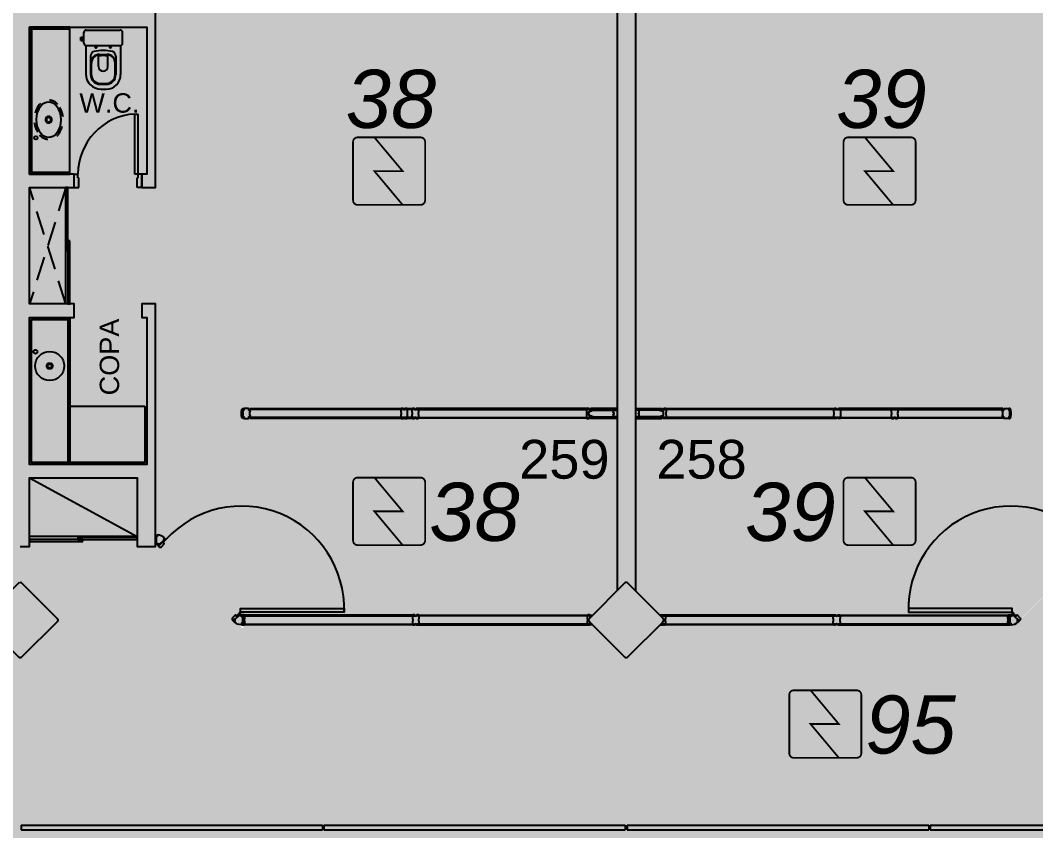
# Model space of a CAD drawing. Header units: metres. Extents: x -331 to 2982, y 362 to 2539.
# Drawn here: x 784.12 to 794.6, y 1924.64 to 1933 of the extents above; entities that cross this region are included whole.
import ezdxf

# ---------------------------------------------------------------- set-up
doc = ezdxf.new("R2010")
doc.units = ezdxf.units.M
for name, pattern in [('DASHED2', [0.375, 0.25, -0.125]), ('XR_BL2_3 PAV$0$CONTINUOUS', [0]), ('XR_BL2_3 PAV$0$HIDDEN', [0.375, 0.25, -0.125])]:
    doc.linetypes.add(name, pattern=pattern)
doc.layers.add('_corredores', color=251, linetype='Continuous', plot=False)
doc.layers.add('_salas', color=251, linetype='Continuous', plot=False)
for name, color, linetype in [('ALV', 251, 'Continuous'), ('CX', 251, 'Continuous'), ('DET. FUMAÇA', 1, 'Continuous'), ('Detector_antigo', 84, 'Continuous'), ('Div', 251, 'Continuous'), ('Est', 251, 'Continuous'), ('Mob', 251, 'Continuous'), ('Proj', 251, 'DASHED2'), ('Texto_Salas', 251, 'Continuous'), ('vid', 251, 'Continuous')]:
    doc.layers.add(name, color=color, linetype=linetype)
doc.styles.add('ARIAL', font='arial.ttf')
doc.styles.add('X3G_ENTITY_1416BAE9', font='arial.ttf', dxfattribs={"height": 0.6})
doc.styles.add('X3G_ENTITY_14227E81', font='arial.ttf', dxfattribs={"height": 0.4})
doc.styles.add('X3G_ENTITY_14227F06', font='arial.ttf', dxfattribs={"height": 0.4})

# ---------------------------------------------------------------- blocks, each defined once
blk = doc.blocks.new('Detector de fumaça')
at = {"layer": 'DET. FUMAÇA', "linetype": 'Continuous', "lineweight": 15, "const_width": 0.0187}
blk.add_lwpolyline([(774.599, 539.816), (775.249, 539.816, -0.414214), (775.296, 539.769), (775.296, 539.167, -0.414214), (775.249, 539.12), (774.599, 539.12, -0.414214), (774.553, 539.167), (774.553, 539.769, -0.414214)], format="xyb", close=True, dxfattribs=at)
blk.add_lwpolyline([(774.773, 539.816), (775.064, 539.468), (774.773, 539.468), (775.064, 539.12)], dxfattribs=at)

msp = doc.modelspace()

# ---------------------------------------------------------------- hatches: boundary and pattern name
at = {"layer": '_corredores', "transparency": 33554508}
h = msp.add_hatch(color=256, dxfattribs=at)
h.dxf.hatch_style = 1
h.paths.add_polyline_path([(851.609, 1924.544), (870.379, 1924.544), (870.379, 1926.38), (870.189, 1926.38), (870.189, 1926.577), (870.003, 1926.764), (866.304, 1926.765), (866.288, 1926.731), (866.184, 1926.814), (865.422, 1927.574), (863.994, 1927.574), (862.566, 1927.574), (861.756, 1926.765), (861.72, 1926.765), (861.716, 1926.764), (861.703, 1926.763), (861.685, 1926.763), (858.091, 1926.765), (857.744, 1926.418), (857.397, 1926.765), (853.804, 1926.765), (853.788, 1926.731), (853.684, 1926.814), (852.922, 1927.574), (851.494, 1927.574), (849.748, 1927.574), (849.748, 1926.814), (849.608, 1926.814), (849.608, 1929.894), (841.234, 1929.894), (841.234, 1928.054), (840.474, 1928.054), (840.474, 1927.096), (840.756, 1926.814), (840.374, 1926.432), (840.042, 1926.765), (836.434, 1926.765), (836.419, 1926.731), (836.314, 1926.814), (835.553, 1927.574), (834.124, 1927.574), (832.696, 1927.574), (831.886, 1926.765), (831.85, 1926.765), (831.847, 1926.764), (831.833, 1926.763), (831.815, 1926.763), (828.221, 1926.765), (827.874, 1926.418), (827.528, 1926.765), (823.934, 1926.765), (823.918, 1926.731), (823.814, 1926.814), (823.052, 1927.574), (821.624, 1927.574), (820.195, 1927.574), (819.385, 1926.765), (819.35, 1926.765), (819.346, 1926.764), (819.333, 1926.763), (819.315, 1926.763), (815.721, 1926.765), (815.374, 1926.418), (815.027, 1926.765), (811.434, 1926.765), (811.418, 1926.731), (811.314, 1926.814), (810.552, 1927.574), (809.124, 1927.574), (807.695, 1927.574), (806.886, 1926.765), (806.85, 1926.765), (806.846, 1926.764), (806.833, 1926.763), (806.815, 1926.763), (803.221, 1926.765), (802.874, 1926.418), (802.527, 1926.765), (798.934, 1926.765), (798.918, 1926.731), (798.814, 1926.814), (798.052, 1927.574), (796.624, 1927.574), (795.195, 1927.574), (794.386, 1926.765), (794.35, 1926.765), (794.346, 1926.764), (794.333, 1926.763), (794.315, 1926.763), (790.721, 1926.765), (790.374, 1926.418), (790.027, 1926.765), (786.434, 1926.765), (786.418, 1926.731), (786.314, 1926.814), (785.552, 1927.574), (784.124, 1927.574), (782.696, 1927.574), (781.886, 1926.765), (781.85, 1926.765), (781.846, 1926.764), (781.833, 1926.763), (781.815, 1926.763), (778.221, 1926.765), (777.874, 1926.418), (777.527, 1926.765), (773.934, 1926.765), (773.918, 1926.731), (773.814, 1926.814), (773.052, 1927.574), (771.624, 1927.574), (770.196, 1927.574), (769.386, 1926.765), (769.35, 1926.765), (769.347, 1926.764), (769.333, 1926.763), (769.315, 1926.763), (765.615, 1926.764), (765.429, 1926.577), (765.429, 1926.38), (765.239, 1926.38), (765.239, 1924.544), (770.084, 1924.544), (770.084, 1914.631), (770.394, 1914.631), (770.394, 1905.511), (765.009, 1905.511), (765.009, 1910.811), (763.809, 1910.811), (763.809, 1905.511), (755.909, 1905.511), (755.909, 1910.811), (754.809, 1910.811), (754.809, 1905.511), (746.059, 1905.511), (746.059, 1901.896), (748.429, 1901.896), (748.429, 1903.596), (748.029, 1903.596), (748.029, 1903.796), (754.454, 1903.796), (754.454, 1903.596), (754.129, 1903.596), (754.129, 1901.896), (754.454, 1901.896), (754.454, 1901.696), (754.454, 1901.171), (757.954, 1901.171), (757.954, 1903.571), (757.954, 1903.771), (768.009, 1903.771), (768.009, 1903.751), (768.814, 1903.751), (768.814, 1895.791), (767.984, 1895.791), (767.984, 1895.771), (762.344, 1895.771), (761.069, 1895.771), (761.069, 1893.046), (754.154, 1893.046), (752.479, 1893.046), (752.479, 1860.521), (752.479, 1859.096), (752.479, 1857.621), (754.079, 1857.621), (754.079, 1860.546), (753.904, 1860.546), (753.904, 1863.421), (754.169, 1863.421), (754.169, 1887.631), (760.804, 1887.631), (760.804, 1887.721), (768.909, 1887.721), (770.309, 1887.721), (771.909, 1887.721), (773.009, 1887.721), (775.859, 1887.721), (775.859, 1886.621), (777.159, 1886.621), (777.159, 1887.721), (788.759, 1887.721), (788.759, 1886.621), (790.059, 1886.621), (790.059, 1887.721), (802.309, 1887.721), (804.009, 1887.721), (844.959, 1887.721), (844.959, 1887.896), (845.259, 1887.896), (845.259, 1887.543), (845.259, 1863.221), (807.109, 1863.221), (807.109, 1860.671), (807.109, 1860.571), (806.556, 1860.571), (806.556, 1858.751), (806.556, 1855.871), (806.556, 1855.143), (807.956, 1855.143), (807.956, 1857.121), (809.134, 1857.121), (809.134, 1860.671), (845.259, 1860.671), (845.259, 1855.977), (846.384, 1855.977), (846.384, 1856.871), (846.034, 1856.871), (846.034, 1856.971), (846.434, 1856.971), (846.434, 1860.671), (849.184, 1860.671), (849.184, 1856.971), (849.584, 1856.971), (849.584, 1856.871), (849.234, 1856.871), (849.234, 1855.977), (850.459, 1855.977), (850.459, 1860.671), (859.459, 1860.671), (859.459, 1863.221), (849.559, 1863.221), (849.559, 1888.221), (849.659, 1888.221), (849.659, 1887.721), (854.289, 1887.721), (854.289, 1895.621), (859.259, 1895.621), (859.259, 1905.521), (857.359, 1905.521), (857.359, 1905.621), (858.034, 1905.621), (858.034, 1908.221), (853.709, 1908.221), (853.709, 1908.184), (853.609, 1908.184), (853.609, 1910.121), (850.859, 1910.121), (850.86, 1912.861), (849.659, 1912.861), (849.659, 1908.921), (852.409, 1908.921), (852.409, 1903.771), (852.409, 1895.701), (852.409, 1890.371), (849.559, 1890.371), (849.559, 1908.921), (849.559, 1912.961), (852.259, 1912.961), (852.259, 1914.631), (851.609, 1914.631)])
h.paths.add_polyline_path([(845.929, 1914.631), (846.006, 1914.631), (846.006, 1905.511), (844.999, 1905.511), (844.999, 1909.911), (845.009, 1910.811), (843.809, 1910.811), (843.809, 1905.511), (835.009, 1905.511), (835.009, 1910.811), (833.809, 1910.811), (833.809, 1905.511), (825.009, 1905.511), (825.009, 1910.811), (823.809, 1910.811), (823.809, 1905.511), (815.009, 1905.511), (815.009, 1910.811), (813.809, 1910.811), (813.809, 1905.511), (805.009, 1905.511), (805.009, 1910.811), (803.809, 1910.811), (803.809, 1905.511), (795.009, 1905.511), (795.009, 1910.811), (793.809, 1910.811), (793.809, 1905.511), (785.009, 1905.511), (785.009, 1910.811), (783.809, 1910.811), (783.809, 1905.511), (775.009, 1905.511), (775.009, 1910.811), (773.979, 1910.811), (773.979, 1905.511), (773.194, 1905.511), (773.194, 1914.631), (773.124, 1914.631), (773.124, 1920.111), (775.144, 1920.111), (775.144, 1921.611), (775.124, 1921.611), (775.124, 1922.031), (773.624, 1922.031), (773.624, 1921.611), (773.164, 1921.611), (773.164, 1924.544), (845.929, 1924.543), (845.929, 1921.611), (845.469, 1921.611), (845.469, 1922.031), (843.969, 1922.031), (843.969, 1921.611), (843.949, 1920.111), (845.929, 1920.111)], flags=16)
h.paths.add_polyline_path([(851.494, 1926.432), (851.112, 1926.814), (851.494, 1927.196), (851.876, 1926.814)], flags=16)
h.paths.add_polyline_path([(845.244, 1926.432), (844.862, 1926.814), (845.244, 1927.196), (845.626, 1926.814)], flags=16)
h.paths.add_polyline_path([(845.119, 1903.801), (845.119, 1895.821), (845.259, 1895.821), (845.259, 1890.321), (839.659, 1890.321), (775.859, 1890.321), (772.984, 1890.321), (772.984, 1895.791), (771.754, 1895.791), (771.754, 1903.746), (773.099, 1903.746), (773.099, 1903.801)], flags=16)
h.paths.add_polyline_path([(834.506, 1926.814), (834.124, 1926.432), (833.742, 1926.814), (834.124, 1927.196)], flags=16)
h.paths.add_polyline_path([(863.612, 1926.814), (863.994, 1927.196), (864.376, 1926.814), (863.994, 1926.432)], flags=16)
h.paths.add_polyline_path([(845.259, 1895.821), (845.259, 1890.321), (839.659, 1890.321), (775.859, 1890.321), (772.984, 1890.321), (772.984, 1895.821), (775.859, 1895.821), (839.659, 1895.821)], flags=0)
h.paths.add_polyline_path([(822.006, 1926.814), (821.624, 1926.432), (821.242, 1926.814), (821.624, 1927.196)], flags=16)
h.paths.add_polyline_path([(809.506, 1926.814), (809.124, 1926.432), (808.742, 1926.814), (809.124, 1927.196)], flags=16)
h.paths.add_polyline_path([(797.006, 1926.814), (796.624, 1926.432), (796.242, 1926.814), (796.624, 1927.196)], flags=16)
h.paths.add_polyline_path([(784.506, 1926.814), (784.124, 1926.432), (783.742, 1926.814), (784.124, 1927.196)], flags=16)
h.paths.add_polyline_path([(772.006, 1926.814), (771.624, 1926.432), (771.242, 1926.814), (771.624, 1927.196)], flags=16)
edge = h.paths.add_edge_path(flags=16)
edge.add_line((767.555, 1893.924), (767.408, 1893.821))
edge.add_line((767.408, 1893.821), (767.203, 1894.065))
edge.add_line((767.203, 1894.065), (766.309, 1893.171))
edge.add_arc((765.909, 1892.771), 0.565, -45, 45, ccw=False)
edge.add_line((766.309, 1892.372), (767.203, 1891.477))
edge.add_line((767.203, 1891.477), (767.408, 1891.721))
edge.add_line((767.408, 1891.721), (767.555, 1891.618))
edge.add_arc((765.909, 1892.771), 2.01, 35, 325, ccw=False)
at = {"layer": '_salas', "transparency": 33554559}
h = msp.add_hatch(color=256, dxfattribs=at)
h.dxf.hatch_style = 1
h.paths.add_polyline_path([(870.379, 1937.729), (851.629, 1937.729), (851.629, 1939.284), (851.299, 1939.284), (851.299, 1937.729), (840.564, 1937.729), (840.564, 1939.284), (840.234, 1939.284), (840.234, 1937.729), (765.239, 1937.729), (765.239, 1926.38), (765.429, 1926.38), (765.429, 1926.577), (765.615, 1926.764), (769.35, 1926.765), (769.383, 1926.773), (769.434, 1926.814), (770.192, 1927.57), (770.205, 1927.583), (770.229, 1927.574), (771.624, 1927.574), (773.019, 1927.574), (773.043, 1927.583), (773.056, 1927.57), (773.814, 1926.814), (773.866, 1926.773), (773.898, 1926.765), (777.527, 1926.765), (777.867, 1926.425), (777.874, 1926.432), (778.221, 1926.765), (781.85, 1926.765), (781.882, 1926.773), (781.934, 1926.814), (782.692, 1927.57), (782.705, 1927.583), (782.729, 1927.574), (784.124, 1927.574), (785.519, 1927.574), (785.543, 1927.583), (785.556, 1927.57), (786.314, 1926.814), (786.365, 1926.773), (786.398, 1926.765), (790.027, 1926.765), (790.367, 1926.425), (790.374, 1926.432), (790.721, 1926.765), (794.35, 1926.765), (794.382, 1926.773), (794.434, 1926.814), (795.191, 1927.57), (795.205, 1927.583), (795.229, 1927.574), (796.624, 1927.574), (798.019, 1927.574), (798.043, 1927.583), (798.056, 1927.57), (798.814, 1926.814), (798.865, 1926.773), (798.898, 1926.765), (802.527, 1926.765), (802.867, 1926.425), (802.874, 1926.432), (803.221, 1926.765), (806.85, 1926.765), (806.882, 1926.773), (806.934, 1926.814), (807.691, 1927.57), (807.705, 1927.583), (807.729, 1927.574), (809.124, 1927.574), (810.519, 1927.574), (810.543, 1927.583), (810.556, 1927.57), (811.314, 1926.814), (811.365, 1926.773), (811.398, 1926.765), (815.027, 1926.765), (815.367, 1926.425), (815.374, 1926.432), (815.721, 1926.765), (819.35, 1926.765), (819.382, 1926.773), (819.434, 1926.814), (820.191, 1927.57), (820.204, 1927.583), (820.229, 1927.574), (821.624, 1927.574), (823.019, 1927.574), (823.043, 1927.583), (823.056, 1927.57), (823.814, 1926.814), (823.865, 1926.773), (823.898, 1926.765), (827.528, 1926.765), (827.867, 1926.425), (827.874, 1926.432), (828.221, 1926.765), (831.85, 1926.765), (831.883, 1926.773), (831.935, 1926.814), (832.692, 1927.57), (832.705, 1927.583), (832.729, 1927.574), (834.124, 1927.574), (835.519, 1927.574), (835.544, 1927.583), (835.557, 1927.57), (836.314, 1926.814), (836.366, 1926.773), (836.398, 1926.765), (840.042, 1926.765), (840.374, 1926.432), (840.756, 1926.814), (840.474, 1927.096), (840.474, 1928.054), (841.234, 1928.054), (841.234, 1929.894), (849.608, 1929.894), (849.608, 1926.814), (849.748, 1926.814), (849.748, 1927.574), (851.494, 1927.574), (852.889, 1927.574), (852.913, 1927.583), (852.926, 1927.57), (853.684, 1926.814), (853.736, 1926.773), (853.768, 1926.765), (857.397, 1926.765), (857.737, 1926.425), (857.744, 1926.432), (858.091, 1926.765), (861.72, 1926.765), (861.752, 1926.773), (861.804, 1926.814), (862.562, 1927.57), (862.575, 1927.583), (862.599, 1927.574), (863.994, 1927.574), (865.389, 1927.574), (865.413, 1927.583), (865.426, 1927.57), (866.184, 1926.814), (866.235, 1926.773), (866.268, 1926.765), (870.003, 1926.764), (870.189, 1926.577), (870.189, 1926.38), (870.379, 1926.38), (870.379, 1926.38)])
h = msp.add_hatch(color=256, dxfattribs=at)
h.dxf.hatch_style = 1
h.paths.add_polyline_path([(771.624, 1926.432), (772.006, 1926.814), (771.624, 1927.196), (771.242, 1926.814)])
h.paths.add_polyline_path([(784.506, 1926.814), (784.124, 1927.196), (783.742, 1926.814), (784.124, 1926.432)])

# ---------------------------------------------------------------- linework, layer by layer
at = {"layer": 'ALV'}
for p, q in [((790.279, 1935.113), (790.279, 1927.115)), ((790.469, 1935.113), (790.469, 1927.115))]:
    msp.add_line(p, q, dxfattribs=at)
msp.add_lwpolyline([(784.124, 1927.574), (784.219, 1927.574), (784.219, 1928.279), (785.329, 1928.279), (785.329, 1927.574), (785.519, 1927.574), (785.519, 1930.074), (785.379, 1930.074), (785.379, 1929.934), (785.429, 1929.934), (785.429, 1928.419), (784.219, 1928.419), (784.219, 1929.934), (784.679, 1929.934), (784.679, 1930.074), (784.219, 1930.074), (784.219, 1931.274), (784.679, 1931.274), (784.679, 1931.414), (784.219, 1931.414), (784.219, 1932.929), (785.429, 1932.929), (785.429, 1931.414), (785.379, 1931.414), (785.379, 1931.274), (785.519, 1931.274), (785.519, 1934.724)], dxfattribs=at)
at = {"layer": 'CX'}
for p, q in [((785.304, 1931.414), (785.304, 1932.033)), ((785.304, 1932.033), (785.339, 1932.033)), ((785.339, 1931.414), (785.339, 1932.033)), ((784.679, 1931.274), (784.679, 1931.414)), ((784.679, 1931.414), (784.719, 1931.414)), ((784.719, 1931.374), (784.719, 1931.414)), ((784.719, 1931.374), (784.729, 1931.374)), ((784.729, 1931.274), (784.729, 1931.374)), ((785.339, 1931.414), (785.304, 1931.414)), ((785.329, 1931.274), (785.329, 1931.374)), ((785.339, 1931.374), (785.329, 1931.374)), ((785.339, 1931.374), (785.339, 1931.414)), ((785.379, 1931.414), (785.339, 1931.414)), ((785.379, 1931.274), (785.379, 1931.414)), ((784.679, 1931.274), (784.729, 1931.274)), ((785.379, 1931.274), (785.329, 1931.274))]:
    msp.add_line(p, q, dxfattribs=at)
for points in [[(786.42, 1928.893, -0.32019), (786.411, 1928.9, 0.002744), (786.408, 1928.911, -0.332744), (786.408, 1928.912, 0.702025), (786.407, 1928.916, -0.317833), (786.406, 1928.917, -0.05088), (786.404, 1928.944, -0.05088), (786.406, 1928.972, -0.317833), (786.407, 1928.973, 0.702025), (786.408, 1928.977, -0.332744), (786.408, 1928.978, 0.002744), (786.411, 1928.989, -0.32019), (786.42, 1928.995), (786.423, 1928.995, -0.414214), (786.428, 1928.99), (786.428, 1928.979), (786.415, 1928.979), (786.415, 1928.962, 0.414214), (786.415, 1928.962), (786.416, 1928.962), (786.416, 1928.963, -0.414214), (786.418, 1928.965), (786.42, 1928.965), (786.42, 1928.924), (786.418, 1928.924, -0.414214), (786.416, 1928.926), (786.416, 1928.927), (786.415, 1928.927, 0.414214), (786.415, 1928.926), (786.415, 1928.909), (786.428, 1928.909), (786.428, 1928.898, -0.414214), (786.423, 1928.893)], [(786.493, 1928.965), (786.493, 1928.962), (786.494, 1928.962, 0.414214), (786.495, 1928.962), (786.495, 1928.979), (786.48, 1928.979), (786.48, 1928.99, 0.414214), (786.475, 1928.995), (786.435, 1928.995, 0.414214), (786.43, 1928.99), (786.43, 1928.979), (786.415, 1928.979), (786.415, 1928.962, 0.414214), (786.415, 1928.962), (786.416, 1928.962), (786.416, 1928.963, -0.414214), (786.418, 1928.965), (786.42, 1928.965), (786.42, 1928.924), (786.418, 1928.924, -0.414214), (786.416, 1928.926), (786.416, 1928.927), (786.415, 1928.927, 0.414214), (786.415, 1928.926), (786.415, 1928.909), (786.43, 1928.909), (786.43, 1928.898, 0.414214), (786.435, 1928.893), (786.455, 1928.893), (786.475, 1928.893, 0.414214), (786.48, 1928.898), (786.48, 1928.909), (786.495, 1928.909), (786.495, 1928.926, 0.414214), (786.494, 1928.927), (786.493, 1928.927), (786.493, 1928.924), (786.49, 1928.924), (786.49, 1928.965)], [(788.2, 1928.986), (788.196, 1928.986, 0.414214), (788.193, 1928.983), (788.193, 1928.989, 0.439162), (788.187, 1928.995), (788.169, 1928.995, 0.414214), (788.168, 1928.994), (788.168, 1928.994), (788.183, 1928.994), (788.183, 1928.987), (788.168, 1928.987, 0.322891), (788.163, 1928.981), (788.163, 1928.961, 0.13729), (788.163, 1928.958), (788.165, 1928.956, -0.13729), (788.166, 1928.953), (788.166, 1928.944), (788.166, 1928.935, -0.13729), (788.165, 1928.933), (788.163, 1928.93, 0.13729), (788.163, 1928.928), (788.163, 1928.907, 0.322891), (788.168, 1928.902), (788.183, 1928.902), (788.183, 1928.895), (788.168, 1928.895), (788.168, 1928.894, 0.414214), (788.169, 1928.893), (788.187, 1928.893, 0.439162), (788.193, 1928.9), (788.193, 1928.905, 0.414214), (788.196, 1928.902), (788.2, 1928.902, 0.414214), (788.203, 1928.905), (788.203, 1928.9, 0.439162), (788.209, 1928.893), (788.227, 1928.893, 0.414214), (788.228, 1928.894), (788.228, 1928.895), (788.213, 1928.895), (788.213, 1928.902), (788.228, 1928.902, 0.322891), (788.234, 1928.907), (788.234, 1928.928, 0.13729), (788.233, 1928.93), (788.231, 1928.933, -0.13729), (788.231, 1928.935), (788.231, 1928.944), (788.231, 1928.953, -0.13729), (788.231, 1928.956), (788.233, 1928.958, 0.13729), (788.234, 1928.961), (788.234, 1928.981, 0.322891), (788.228, 1928.987), (788.213, 1928.987), (788.213, 1928.994), (788.228, 1928.994), (788.228, 1928.994, 0.414214), (788.227, 1928.995), (788.209, 1928.995, 0.439162), (788.203, 1928.989), (788.203, 1928.983, 0.414214)], [(790.24, 1928.956), (790.242, 1928.967, -0.194954), (790.243, 1928.968), (790.244, 1928.969, 0.387702), (790.245, 1928.972), (790.244, 1928.975), (790.244, 1928.975), (790.246, 1928.971), (790.247, 1928.971), (790.247, 1928.978), (790.235, 1928.978), (790.235, 1928.979), (790.279, 1928.979), (790.279, 1928.909), (790.235, 1928.909), (790.235, 1928.911), (790.247, 1928.911), (790.247, 1928.917), (790.246, 1928.918), (790.244, 1928.914), (790.244, 1928.914), (790.245, 1928.917, 0.387702), (790.244, 1928.92), (790.243, 1928.921, -0.194954), (790.242, 1928.922), (790.24, 1928.932, -0.268551), (790.241, 1928.937), (790.249, 1928.942), (790.249, 1928.946), (790.241, 1928.952, -0.268551)], [(790.508, 1928.956), (790.506, 1928.967, 0.194954), (790.505, 1928.968), (790.503, 1928.969, -0.387702), (790.503, 1928.972), (790.504, 1928.975), (790.504, 1928.975), (790.502, 1928.971), (790.501, 1928.971), (790.501, 1928.978), (790.513, 1928.978), (790.513, 1928.979), (790.469, 1928.979), (790.469, 1928.909), (790.513, 1928.909), (790.513, 1928.911), (790.501, 1928.911), (790.501, 1928.917), (790.502, 1928.918), (790.504, 1928.914), (790.504, 1928.914), (790.503, 1928.917, -0.387702), (790.503, 1928.92), (790.505, 1928.921, 0.194954), (790.506, 1928.922), (790.508, 1928.932, 0.268551), (790.507, 1928.937), (790.499, 1928.942), (790.499, 1928.946), (790.507, 1928.952, 0.268551)], [(792.548, 1928.986), (792.552, 1928.986, -0.414214), (792.555, 1928.983), (792.555, 1928.989, -0.439162), (792.561, 1928.995), (792.579, 1928.995, -0.414214), (792.58, 1928.994), (792.58, 1928.994), (792.565, 1928.994), (792.565, 1928.987), (792.58, 1928.987, -0.322891), (792.585, 1928.981), (792.585, 1928.961, -0.13729), (792.585, 1928.958), (792.583, 1928.956, 0.13729), (792.582, 1928.953), (792.582, 1928.944), (792.582, 1928.935, 0.13729), (792.583, 1928.933), (792.585, 1928.93, -0.13729), (792.585, 1928.928), (792.585, 1928.907, -0.322891), (792.58, 1928.902), (792.565, 1928.902), (792.565, 1928.895), (792.58, 1928.895), (792.58, 1928.894, -0.414214), (792.579, 1928.893), (792.561, 1928.893, -0.439162), (792.555, 1928.9), (792.555, 1928.905, -0.414214), (792.552, 1928.902), (792.548, 1928.902, -0.414214), (792.545, 1928.905), (792.545, 1928.9, -0.439162), (792.539, 1928.893), (792.521, 1928.893, -0.414214), (792.52, 1928.894), (792.52, 1928.895), (792.535, 1928.895), (792.535, 1928.902), (792.52, 1928.902, -0.322891), (792.514, 1928.907), (792.514, 1928.928, -0.13729), (792.515, 1928.93), (792.517, 1928.933, 0.13729), (792.517, 1928.935), (792.517, 1928.944), (792.517, 1928.953, 0.13729), (792.517, 1928.956), (792.515, 1928.958, -0.13729), (792.514, 1928.961), (792.514, 1928.981, -0.322891), (792.52, 1928.987), (792.535, 1928.987), (792.535, 1928.994), (792.52, 1928.994), (792.52, 1928.994, -0.414214), (792.521, 1928.995), (792.539, 1928.995, -0.439162), (792.545, 1928.989), (792.545, 1928.983, -0.414214)], [(794.255, 1928.965), (794.255, 1928.962), (794.254, 1928.962, -0.414214), (794.253, 1928.962), (794.253, 1928.979), (794.268, 1928.979), (794.268, 1928.99, -0.414214), (794.273, 1928.995), (794.313, 1928.995, -0.414214), (794.318, 1928.99), (794.318, 1928.979), (794.333, 1928.979), (794.333, 1928.962, -0.414214), (794.333, 1928.962), (794.332, 1928.962), (794.332, 1928.963, 0.414214), (794.33, 1928.965), (794.328, 1928.965), (794.328, 1928.924), (794.33, 1928.924, 0.414214), (794.332, 1928.926), (794.332, 1928.927), (794.333, 1928.927, -0.414214), (794.333, 1928.926), (794.333, 1928.909), (794.318, 1928.909), (794.318, 1928.898, -0.414214), (794.313, 1928.893), (794.293, 1928.893), (794.273, 1928.893, -0.414214), (794.268, 1928.898), (794.268, 1928.909), (794.253, 1928.909), (794.253, 1928.926, -0.414214), (794.254, 1928.927), (794.255, 1928.927), (794.255, 1928.924), (794.258, 1928.924), (794.258, 1928.965)], [(794.328, 1928.893, 0.32019), (794.337, 1928.9, -0.002744), (794.34, 1928.911, 0.332744), (794.34, 1928.912, -0.702025), (794.341, 1928.916, 0.317833), (794.341, 1928.917, 0.05088), (794.344, 1928.944, 0.05088), (794.341, 1928.972, 0.317833), (794.341, 1928.973, -0.702025), (794.34, 1928.977, 0.332744), (794.34, 1928.978, -0.002744), (794.337, 1928.989, 0.32019), (794.328, 1928.995), (794.325, 1928.995, 0.414214), (794.32, 1928.99), (794.32, 1928.979), (794.333, 1928.979), (794.333, 1928.962, -0.414214), (794.333, 1928.962), (794.332, 1928.962), (794.332, 1928.963, 0.414214), (794.33, 1928.965), (794.328, 1928.965), (794.328, 1928.924), (794.33, 1928.924, 0.414214), (794.332, 1928.926), (794.332, 1928.927), (794.333, 1928.927, -0.414214), (794.333, 1928.926), (794.333, 1928.909), (794.32, 1928.909), (794.32, 1928.898, 0.414214), (794.325, 1928.893)], [(785.519, 1927.659, 0.414214), (785.52, 1927.658), (785.521, 1927.658), (785.521, 1927.659, -0.414214), (785.523, 1927.661), (785.524, 1927.661), (785.524, 1927.641), (785.524, 1927.621), (785.523, 1927.621, -0.414214), (785.521, 1927.622), (785.521, 1927.623), (785.52, 1927.623, 0.414214), (785.519, 1927.623), (785.519, 1927.606), (785.534, 1927.606), (785.534, 1927.595, 0.668179), (785.543, 1927.591), (785.551, 1927.599), (785.561, 1927.589), (785.573, 1927.601, 0.414214), (785.573, 1927.601), (785.573, 1927.602), (785.572, 1927.601, -0.414214), (785.569, 1927.601), (785.568, 1927.603), (785.597, 1927.631), (785.598, 1927.63, -0.414214), (785.598, 1927.627), (785.597, 1927.627), (785.598, 1927.626, 0.414214), (785.599, 1927.626), (785.611, 1927.638), (785.6, 1927.649), (785.608, 1927.657, 0.441105), (785.608, 1927.664, 0.152372), (785.54, 1927.692, 0.441105), (785.534, 1927.687), (785.534, 1927.676), (785.519, 1927.676)], [(786.39, 1926.857), (786.397, 1926.864, 0.414214), (786.397, 1926.871), (786.388, 1926.88, 0.414214), (786.386, 1926.88), (786.378, 1926.872), (786.379, 1926.871), (786.378, 1926.871), (786.377, 1926.872), (786.377, 1926.872), (786.386, 1926.881, -0.294496), (786.388, 1926.882, 3.099483), (786.384, 1926.888), (786.382, 1926.886), (786.383, 1926.885), (786.362, 1926.864), (786.364, 1926.862), (786.374, 1926.872), (786.374, 1926.871), (786.365, 1926.863), (786.367, 1926.86), (786.367, 1926.86), (786.366, 1926.861), (786.358, 1926.853), (786.353, 1926.858), (786.352, 1926.855), (786.348, 1926.86), (786.351, 1926.86), (786.345, 1926.866, 0.414214), (786.342, 1926.866), (786.314, 1926.837, 0.414214), (786.314, 1926.814), (786.327, 1926.8, 0.422579), (786.334, 1926.801), (786.341, 1926.808), (786.331, 1926.818), (786.343, 1926.83, -0.414214), (786.343, 1926.83), (786.344, 1926.829), (786.343, 1926.829, 0.414214), (786.343, 1926.826), (786.344, 1926.825), (786.373, 1926.854), (786.372, 1926.855, 0.414214), (786.369, 1926.855), (786.369, 1926.854), (786.368, 1926.855, -0.414214), (786.368, 1926.855), (786.38, 1926.868)], [(786.422, 1926.78), (786.407, 1926.78), (786.407, 1926.769, -0.440902), (786.401, 1926.764, -0.152386), (786.334, 1926.792, -0.440902), (786.333, 1926.8), (786.341, 1926.807), (786.331, 1926.818), (786.343, 1926.83, -0.414214), (786.343, 1926.83), (786.344, 1926.829), (786.343, 1926.829, 0.414214), (786.343, 1926.826), (786.344, 1926.825), (786.373, 1926.854), (786.372, 1926.855, 0.414214), (786.369, 1926.855), (786.369, 1926.854), (786.368, 1926.855, -0.414214), (786.368, 1926.855), (786.38, 1926.868), (786.391, 1926.857), (786.398, 1926.865, -0.668179), (786.407, 1926.861), (786.407, 1926.85), (786.422, 1926.85), (786.422, 1926.833, -0.414214), (786.421, 1926.833), (786.42, 1926.833), (786.42, 1926.834, 0.414214), (786.419, 1926.835), (786.417, 1926.835), (786.417, 1926.815), (786.417, 1926.795), (786.419, 1926.795, 0.414214), (786.42, 1926.797), (786.42, 1926.798), (786.421, 1926.798, -0.414214), (786.422, 1926.797)], [(786.44, 1926.798, 0.13729), (786.439, 1926.801), (786.437, 1926.804, -0.13729), (786.436, 1926.806), (786.436, 1926.815), (786.436, 1926.824, -0.13729), (786.437, 1926.827), (786.439, 1926.829, 0.13729), (786.44, 1926.832), (786.44, 1926.852, 0.322891), (786.434, 1926.857), (786.419, 1926.857), (786.419, 1926.865), (786.434, 1926.865), (786.434, 1926.865, 0.414214), (786.433, 1926.866), (786.415, 1926.866, 0.439162), (786.409, 1926.86), (786.409, 1926.85), (786.422, 1926.85), (786.422, 1926.833, -0.414214), (786.421, 1926.833), (786.42, 1926.833), (786.42, 1926.834, 0.414214), (786.419, 1926.835), (786.417, 1926.835), (786.417, 1926.815), (786.417, 1926.795), (786.419, 1926.795, 0.414214), (786.42, 1926.797), (786.42, 1926.798), (786.421, 1926.798, -0.414214), (786.422, 1926.797), (786.422, 1926.78), (786.409, 1926.78), (786.409, 1926.77, 0.439162), (786.415, 1926.763), (786.433, 1926.763, 0.414214), (786.434, 1926.764), (786.434, 1926.764), (786.419, 1926.764), (786.419, 1926.772), (786.434, 1926.772, 0.322891), (786.44, 1926.777)], [(788.205, 1926.857), (788.201, 1926.857, 0.414214), (788.198, 1926.854), (788.198, 1926.859, 0.439162), (788.192, 1926.866), (788.174, 1926.866, 0.414214), (788.173, 1926.865), (788.173, 1926.864), (788.188, 1926.864), (788.188, 1926.857), (788.173, 1926.857, 0.322891), (788.168, 1926.852), (788.168, 1926.831, 0.13729), (788.168, 1926.829), (788.17, 1926.826, -0.13729), (788.171, 1926.823), (788.171, 1926.815), (788.171, 1926.806, -0.13729), (788.17, 1926.803), (788.168, 1926.8, 0.13729), (788.168, 1926.798), (788.168, 1926.778, 0.322891), (788.173, 1926.772), (788.188, 1926.772), (788.188, 1926.765), (788.173, 1926.765), (788.173, 1926.765, 0.414214), (788.174, 1926.764), (788.192, 1926.764, 0.439162), (788.198, 1926.77), (788.198, 1926.776, 0.414214), (788.201, 1926.773), (788.205, 1926.773, 0.414214), (788.208, 1926.776), (788.208, 1926.77, 0.439162), (788.214, 1926.764), (788.232, 1926.764, 0.414214), (788.233, 1926.765), (788.233, 1926.765), (788.218, 1926.765), (788.218, 1926.772), (788.233, 1926.772, 0.322891), (788.239, 1926.778), (788.239, 1926.798, 0.13729), (788.238, 1926.8), (788.236, 1926.803, -0.13729), (788.236, 1926.806), (788.236, 1926.815), (788.236, 1926.823, -0.13729), (788.236, 1926.826), (788.238, 1926.829, 0.13729), (788.239, 1926.831), (788.239, 1926.852, 0.322891), (788.233, 1926.857), (788.218, 1926.857), (788.218, 1926.864), (788.233, 1926.864), (788.233, 1926.865, 0.414214), (788.232, 1926.866), (788.214, 1926.866, 0.439162), (788.208, 1926.859), (788.208, 1926.854, 0.414214)], [(790.001, 1926.792), (789.985, 1926.807), (789.992, 1926.814), (789.985, 1926.821), (790.001, 1926.837), (790.001, 1926.859, 0.439162), (789.995, 1926.866), (789.977, 1926.866, 0.414214), (789.976, 1926.865), (789.976, 1926.864), (789.991, 1926.864), (789.991, 1926.857), (789.976, 1926.857, 0.322891), (789.97, 1926.852), (789.97, 1926.831, 0.13729), (789.971, 1926.829), (789.972, 1926.826, -0.13729), (789.973, 1926.823), (789.973, 1926.815), (789.973, 1926.806, -0.13729), (789.972, 1926.803), (789.971, 1926.8, 0.13729), (789.97, 1926.798), (789.97, 1926.778, 0.322891), (789.976, 1926.772), (789.991, 1926.772), (789.991, 1926.765), (789.976, 1926.765), (789.976, 1926.765, 0.414214), (789.977, 1926.764), (789.995, 1926.764, 0.439162), (790.001, 1926.77)], [(790.747, 1926.792), (790.763, 1926.807), (790.756, 1926.814), (790.763, 1926.821), (790.747, 1926.837), (790.747, 1926.859, -0.439162), (790.753, 1926.866), (790.771, 1926.866, -0.414214), (790.772, 1926.865), (790.772, 1926.864), (790.757, 1926.864), (790.757, 1926.857), (790.772, 1926.857, -0.322891), (790.778, 1926.852), (790.778, 1926.831, -0.13729), (790.777, 1926.829), (790.776, 1926.826, 0.13729), (790.775, 1926.823), (790.775, 1926.815), (790.775, 1926.806, 0.13729), (790.776, 1926.803), (790.777, 1926.8, -0.13729), (790.778, 1926.798), (790.778, 1926.778, -0.322891), (790.772, 1926.772), (790.757, 1926.772), (790.757, 1926.765), (790.772, 1926.765), (790.772, 1926.765, -0.414214), (790.771, 1926.764), (790.753, 1926.764, -0.439162), (790.747, 1926.77)], [(792.543, 1926.857), (792.547, 1926.857, -0.414214), (792.55, 1926.854), (792.55, 1926.859, -0.439162), (792.556, 1926.866), (792.574, 1926.866, -0.414214), (792.575, 1926.865), (792.575, 1926.864), (792.56, 1926.864), (792.56, 1926.857), (792.575, 1926.857, -0.322891), (792.58, 1926.852), (792.58, 1926.831, -0.13729), (792.58, 1926.829), (792.578, 1926.826, 0.13729), (792.577, 1926.823), (792.577, 1926.815), (792.577, 1926.806, 0.13729), (792.578, 1926.803), (792.58, 1926.8, -0.13729), (792.58, 1926.798), (792.58, 1926.778, -0.322891), (792.575, 1926.772), (792.56, 1926.772), (792.56, 1926.765), (792.575, 1926.765), (792.575, 1926.765, -0.414214), (792.574, 1926.764), (792.556, 1926.764, -0.439162), (792.55, 1926.77), (792.55, 1926.776, -0.414214), (792.547, 1926.773), (792.543, 1926.773, -0.414214), (792.54, 1926.776), (792.54, 1926.77, -0.439162), (792.534, 1926.764), (792.516, 1926.764, -0.414214), (792.515, 1926.765), (792.515, 1926.765), (792.53, 1926.765), (792.53, 1926.772), (792.515, 1926.772, -0.322891), (792.509, 1926.778), (792.509, 1926.798, -0.13729), (792.51, 1926.8), (792.512, 1926.803, 0.13729), (792.512, 1926.806), (792.512, 1926.815), (792.512, 1926.823, 0.13729), (792.512, 1926.826), (792.51, 1926.829, -0.13729), (792.509, 1926.831), (792.509, 1926.852, -0.322891), (792.515, 1926.857), (792.53, 1926.857), (792.53, 1926.864), (792.515, 1926.864), (792.515, 1926.865, -0.414214), (792.516, 1926.866), (792.534, 1926.866, -0.439162), (792.54, 1926.859), (792.54, 1926.854, -0.414214)], [(794.308, 1926.798, -0.13729), (794.309, 1926.801), (794.311, 1926.804, 0.13729), (794.311, 1926.806), (794.311, 1926.815), (794.311, 1926.824, 0.13729), (794.311, 1926.827), (794.309, 1926.829, -0.13729), (794.308, 1926.832), (794.308, 1926.852, -0.322891), (794.314, 1926.857), (794.329, 1926.857), (794.329, 1926.865), (794.314, 1926.865), (794.314, 1926.865, -0.414214), (794.315, 1926.866), (794.333, 1926.866, -0.439162), (794.339, 1926.86), (794.339, 1926.85), (794.326, 1926.85), (794.326, 1926.833, 0.414214), (794.326, 1926.833), (794.327, 1926.833), (794.327, 1926.834, -0.414214), (794.329, 1926.835), (794.331, 1926.835), (794.331, 1926.815), (794.331, 1926.795), (794.329, 1926.795, -0.414214), (794.327, 1926.797), (794.327, 1926.798), (794.326, 1926.798, 0.414214), (794.326, 1926.797), (794.326, 1926.78), (794.339, 1926.78), (794.339, 1926.77, -0.439162), (794.333, 1926.763), (794.315, 1926.763, -0.414214), (794.314, 1926.764), (794.314, 1926.764), (794.329, 1926.764), (794.329, 1926.772), (794.314, 1926.772, -0.322891), (794.308, 1926.777)], [(794.326, 1926.78), (794.341, 1926.78), (794.341, 1926.769, 0.440902), (794.346, 1926.764, 0.152386), (794.414, 1926.792, 0.440902), (794.415, 1926.8), (794.407, 1926.807), (794.417, 1926.818), (794.405, 1926.83, 0.414214), (794.405, 1926.83), (794.404, 1926.829), (794.405, 1926.829, -0.414214), (794.405, 1926.826), (794.403, 1926.825), (794.375, 1926.854), (794.376, 1926.855, -0.414214), (794.379, 1926.855), (794.379, 1926.854), (794.38, 1926.855, 0.414214), (794.38, 1926.855), (794.368, 1926.868), (794.357, 1926.857), (794.35, 1926.865, 0.668179), (794.341, 1926.861), (794.341, 1926.85), (794.326, 1926.85), (794.326, 1926.833, 0.414214), (794.326, 1926.833), (794.327, 1926.833), (794.327, 1926.834, -0.414214), (794.329, 1926.835), (794.331, 1926.835), (794.331, 1926.815), (794.331, 1926.795), (794.329, 1926.795, -0.414214), (794.327, 1926.797), (794.327, 1926.798), (794.326, 1926.798, 0.414214), (794.326, 1926.797)], [(794.358, 1926.857), (794.351, 1926.864, -0.414214), (794.351, 1926.871), (794.36, 1926.88, -0.414214), (794.362, 1926.88), (794.37, 1926.872), (794.369, 1926.871), (794.37, 1926.871), (794.371, 1926.872), (794.371, 1926.872), (794.362, 1926.881, 0.294496), (794.36, 1926.882, -3.099483), (794.364, 1926.888), (794.366, 1926.886), (794.365, 1926.885), (794.386, 1926.864), (794.384, 1926.862), (794.374, 1926.872), (794.374, 1926.871), (794.383, 1926.863), (794.38, 1926.86), (794.381, 1926.86), (794.382, 1926.861), (794.39, 1926.853), (794.395, 1926.858), (794.396, 1926.855), (794.4, 1926.86), (794.397, 1926.86), (794.403, 1926.866, -0.414214), (794.406, 1926.866), (794.434, 1926.837, -0.414214), (794.434, 1926.814), (794.421, 1926.8, -0.422579), (794.414, 1926.801), (794.407, 1926.808), (794.417, 1926.818), (794.405, 1926.83, 0.414214), (794.405, 1926.83), (794.404, 1926.829), (794.405, 1926.829, -0.414214), (794.405, 1926.826), (794.403, 1926.825), (794.375, 1926.854), (794.376, 1926.855, -0.414214), (794.379, 1926.855), (794.379, 1926.854), (794.38, 1926.855, 0.414214), (794.38, 1926.855), (794.368, 1926.868)]]:
    msp.add_lwpolyline(points, format="xyb", close=True, dxfattribs=at)
at = {"layer": 'CX', "color": 251, "linetype": 'ByBlock'}
for points in [[(788.085, 1928.986), (788.081, 1928.986, 0.414214), (788.078, 1928.983), (788.078, 1928.989, 0.439162), (788.072, 1928.995), (788.054, 1928.995, 0.414214), (788.053, 1928.994), (788.053, 1928.994), (788.068, 1928.994), (788.068, 1928.987), (788.053, 1928.987, 0.322891), (788.048, 1928.981), (788.048, 1928.961, 0.13729), (788.048, 1928.958), (788.05, 1928.956, -0.13729), (788.051, 1928.953), (788.051, 1928.944), (788.051, 1928.935, -0.13729), (788.05, 1928.933), (788.048, 1928.93, 0.13729), (788.048, 1928.928), (788.048, 1928.907, 0.322891), (788.053, 1928.902), (788.068, 1928.902), (788.068, 1928.895), (788.053, 1928.895), (788.053, 1928.894, 0.414214), (788.054, 1928.893), (788.072, 1928.893, 0.439162), (788.078, 1928.9), (788.078, 1928.905, 0.414214), (788.081, 1928.902), (788.085, 1928.902, 0.414214), (788.088, 1928.905), (788.088, 1928.9, 0.439162), (788.094, 1928.893), (788.112, 1928.893, 0.414214), (788.113, 1928.894), (788.113, 1928.895), (788.098, 1928.895), (788.098, 1928.902), (788.113, 1928.902, 0.322891), (788.119, 1928.907), (788.119, 1928.928, 0.13729), (788.118, 1928.93), (788.116, 1928.933, -0.13729), (788.116, 1928.935), (788.116, 1928.944), (788.116, 1928.953, -0.13729), (788.116, 1928.956), (788.118, 1928.958, 0.13729), (788.119, 1928.961), (788.119, 1928.981, 0.322891), (788.113, 1928.987), (788.098, 1928.987), (788.098, 1928.994), (788.113, 1928.994), (788.113, 1928.994, 0.414214), (788.112, 1928.995), (788.094, 1928.995, 0.439162), (788.088, 1928.989), (788.088, 1928.983, 0.414214)], [(793.143, 1928.986), (793.139, 1928.986, 0.414214), (793.136, 1928.983), (793.136, 1928.989, 0.439162), (793.13, 1928.995), (793.112, 1928.995, 0.414214), (793.111, 1928.994), (793.111, 1928.994), (793.126, 1928.994), (793.126, 1928.987), (793.112, 1928.987, 0.322891), (793.106, 1928.981), (793.106, 1928.961, 0.13729), (793.107, 1928.958), (793.108, 1928.956, -0.13729), (793.109, 1928.953), (793.109, 1928.944), (793.109, 1928.935, -0.13729), (793.108, 1928.933), (793.107, 1928.93, 0.13729), (793.106, 1928.928), (793.106, 1928.907, 0.322891), (793.112, 1928.902), (793.126, 1928.902), (793.126, 1928.895), (793.111, 1928.895), (793.111, 1928.894, 0.414214), (793.112, 1928.893), (793.13, 1928.893, 0.439162), (793.136, 1928.9), (793.136, 1928.905, 0.414214), (793.139, 1928.902), (793.143, 1928.902, 0.414214), (793.146, 1928.905), (793.146, 1928.9, 0.439162), (793.152, 1928.893), (793.17, 1928.893, 0.414214), (793.171, 1928.894), (793.171, 1928.895), (793.156, 1928.895), (793.156, 1928.902), (793.171, 1928.902, 0.322891), (793.177, 1928.907), (793.177, 1928.928, 0.13729), (793.176, 1928.93), (793.175, 1928.933, -0.13729), (793.174, 1928.935), (793.174, 1928.944), (793.174, 1928.953, -0.13729), (793.175, 1928.956), (793.176, 1928.958, 0.13729), (793.177, 1928.961), (793.177, 1928.981, 0.322891), (793.171, 1928.987), (793.156, 1928.987), (793.156, 1928.994), (793.171, 1928.994), (793.171, 1928.994, 0.414214), (793.17, 1928.995), (793.152, 1928.995, 0.439162), (793.146, 1928.989), (793.146, 1928.983, 0.414214)]]:
    msp.add_lwpolyline(points, format="xyb", close=True, dxfattribs=at)
at = {"layer": 'CX', "linetype": 'XR_BL2_3 PAV$0$CONTINUOUS'}
for points in [[(789.969, 1928.893), (789.987, 1928.893, 0.420879), (789.993, 1928.9), (789.993, 1928.91), (790.013, 1928.91), (790.013, 1928.915), (790.018, 1928.915), (790.018, 1928.913, 0.414214), (790.021, 1928.91), (790.03, 1928.91), (790.036, 1928.91), (790.036, 1928.911), (790.03, 1928.911), (790.021, 1928.911, -0.414214), (790.019, 1928.913), (790.019, 1928.915, 0.414214), (790.018, 1928.916), (790.011, 1928.917, -0.212526), (790.009, 1928.918), (790.009, 1928.919), (790.008, 1928.918), (790.009, 1928.917, 0.204506), (790.01, 1928.916), (790.011, 1928.916), (790.011, 1928.911), (789.998, 1928.911), (789.998, 1928.927), (789.989, 1928.927), (789.989, 1928.947), (789.989, 1928.962), (789.998, 1928.962), (789.998, 1928.978), (790.011, 1928.978), (790.011, 1928.973), (790.01, 1928.973, 0.204506), (790.009, 1928.972), (790.008, 1928.971), (790.009, 1928.97), (790.009, 1928.971, -0.212526), (790.011, 1928.972), (790.018, 1928.973, 0.414214), (790.019, 1928.974), (790.019, 1928.976, -0.414214), (790.021, 1928.978), (790.025, 1928.978), (790.036, 1928.978), (790.036, 1928.979), (790.025, 1928.979), (790.021, 1928.979, 0.414214), (790.018, 1928.976), (790.018, 1928.974), (790.013, 1928.974), (790.013, 1928.98), (789.993, 1928.98), (789.993, 1928.989, 0.420879), (789.987, 1928.996), (789.969, 1928.996, 0.414214), (789.968, 1928.995), (789.968, 1928.994), (789.983, 1928.994), (789.983, 1928.987), (789.968, 1928.987, 0.322891), (789.962, 1928.982), (789.962, 1928.961, 0.13729), (789.963, 1928.959), (789.964, 1928.956, -0.13729), (789.965, 1928.954), (789.965, 1928.944), (789.965, 1928.935, -0.13729), (789.964, 1928.933), (789.963, 1928.93, 0.13729), (789.962, 1928.928), (789.962, 1928.907, 0.322891), (789.968, 1928.902), (789.983, 1928.902), (789.983, 1928.895), (789.968, 1928.895), (789.968, 1928.894, 0.414214)], [(790.779, 1928.893), (790.761, 1928.893, -0.420879), (790.755, 1928.9), (790.755, 1928.91), (790.735, 1928.91), (790.735, 1928.915), (790.73, 1928.915), (790.73, 1928.913, -0.414214), (790.727, 1928.91), (790.718, 1928.91), (790.712, 1928.91), (790.712, 1928.911), (790.718, 1928.911), (790.727, 1928.911, 0.414214), (790.729, 1928.913), (790.729, 1928.915, -0.414214), (790.73, 1928.916), (790.737, 1928.917, 0.212526), (790.739, 1928.918), (790.739, 1928.919), (790.74, 1928.918), (790.739, 1928.917, -0.204506), (790.738, 1928.916), (790.737, 1928.916), (790.737, 1928.911), (790.75, 1928.911), (790.75, 1928.927), (790.759, 1928.927), (790.759, 1928.947), (790.759, 1928.962), (790.75, 1928.962), (790.75, 1928.978), (790.737, 1928.978), (790.737, 1928.973), (790.738, 1928.973, -0.204506), (790.739, 1928.972), (790.74, 1928.971), (790.739, 1928.97), (790.739, 1928.971, 0.212526), (790.737, 1928.972), (790.73, 1928.973, -0.414214), (790.729, 1928.974), (790.729, 1928.976, 0.414214), (790.727, 1928.978), (790.723, 1928.978), (790.712, 1928.978), (790.712, 1928.979), (790.723, 1928.979), (790.727, 1928.979, -0.414214), (790.73, 1928.976), (790.73, 1928.974), (790.735, 1928.974), (790.735, 1928.98), (790.755, 1928.98), (790.755, 1928.989, -0.420879), (790.761, 1928.996), (790.779, 1928.996, -0.414214), (790.78, 1928.995), (790.78, 1928.994), (790.765, 1928.994), (790.765, 1928.987), (790.78, 1928.987, -0.322891), (790.786, 1928.982), (790.786, 1928.961, -0.13729), (790.785, 1928.959), (790.783, 1928.956, 0.13729), (790.783, 1928.954), (790.783, 1928.944), (790.783, 1928.935, 0.13729), (790.783, 1928.933), (790.785, 1928.93, -0.13729), (790.786, 1928.928), (790.786, 1928.907, -0.322891), (790.78, 1928.902), (790.765, 1928.902), (790.765, 1928.895), (790.78, 1928.895), (790.78, 1928.894, -0.414214)]]:
    msp.add_lwpolyline(points, format="xyb", close=True, dxfattribs=at)
at = {"layer": 'CX'}
for points in [[(784.769, 1927.624), (784.769, 1927.644), (784.219, 1927.644), (784.219, 1927.624)], [(785.329, 1927.644), (785.329, 1927.664), (784.719, 1927.664), (784.719, 1927.644)], [(786.394, 1926.895), (786.394, 1926.933), (787.464, 1926.933), (787.464, 1926.895)], [(794.354, 1926.895), (794.354, 1926.933), (793.284, 1926.933), (793.284, 1926.895)]]:
    msp.add_lwpolyline(points, close=True, dxfattribs=at)
at = {"layer": 'CX', "linetype": 'XR_BL2_3 PAV$0$CONTINUOUS'}
msp.add_lwpolyline([(785.625, 1927.643, 0.414214), (785.625, 1927.646), (785.616, 1927.655, 0.414214), (785.609, 1927.655), (785.601, 1927.648), (785.604, 1927.645), (785.605, 1927.646), (785.603, 1927.648), (785.61, 1927.654, -0.414214), (785.615, 1927.654), (785.624, 1927.645, -0.414214), (785.624, 1927.645), (785.619, 1927.64), (785.617, 1927.642, 0.414214), (785.615, 1927.642), (785.561, 1927.587), (785.55, 1927.597), (785.543, 1927.59, 0.422579), (785.543, 1927.583), (785.556, 1927.57, 0.414214), (785.58, 1927.57), (785.609, 1927.6, 0.414214), (785.609, 1927.602), (785.604, 1927.608), (785.603, 1927.605), (785.599, 1927.609), (785.602, 1927.61), (785.596, 1927.615), (785.624, 1927.643)], format="xyb", dxfattribs=at)
at = {"layer": 'CX'}
for points in [[(790.001, 1926.837), (790.001, 1926.864), (790.028, 1926.864)], [(790.747, 1926.837), (790.747, 1926.864), (790.72, 1926.864)], [(790.028, 1926.764), (790.001, 1926.764), (790.001, 1926.792)], [(790.72, 1926.764), (790.747, 1926.764), (790.747, 1926.792)]]:
    msp.add_lwpolyline(points, dxfattribs=at)
at = {"layer": 'CX', "color": 251, "true_color": 0x606060}
for centre, radius, start, end in [((785.339, 1931.414), 0.62, 93.2362, 180), ((786.407, 1926.932), 1.057, 358.1408, 137.7333), ((794.341, 1926.932), 1.057, 42.2667, 181.8592)]:
    msp.add_arc(centre, radius, start, end, dxfattribs=at)
at = {"layer": 'Div', "linetype": 'ByBlock'}
for points in [[(790.008, 1928.98), (790.273, 1928.98), (790.273, 1928.995), (790.008, 1928.995)], [(790.74, 1928.98), (790.475, 1928.98), (790.475, 1928.995), (790.74, 1928.995)], [(790.008, 1928.909), (790.273, 1928.909), (790.273, 1928.894), (790.008, 1928.894)], [(790.74, 1928.909), (790.475, 1928.909), (790.475, 1928.894), (790.74, 1928.894)]]:
    msp.add_lwpolyline(points, close=True, dxfattribs=at)
at = {"layer": 'Est', "color": 251}
msp.add_lwpolyline([(784.117, 1927.203), (784.124, 1927.196), (784.131, 1927.203), (784.513, 1926.821), (784.506, 1926.814), (784.513, 1926.807), (784.131, 1926.425), (784.124, 1926.432), (784.117, 1926.425), (783.735, 1926.807), (783.742, 1926.814), (783.735, 1926.821)], close=True, dxfattribs=at)
at = {"layer": 'Est'}
for points in [[(790.374, 1926.432), (790.367, 1926.425), (789.985, 1926.807), (789.992, 1926.814), (789.985, 1926.821), (790.367, 1927.203), (790.374, 1927.196)], [(790.374, 1926.432), (790.381, 1926.425), (790.763, 1926.807), (790.756, 1926.814), (790.763, 1926.821), (790.381, 1927.203), (790.374, 1927.196)]]:
    msp.add_lwpolyline(points, dxfattribs=at)
at = {"layer": 'Mob'}
for p, q in [((784.749, 1932.827), (784.764, 1932.827)), ((784.749, 1932.792), (784.749, 1932.827)), ((784.764, 1932.792), (784.764, 1932.827)), ((784.764, 1932.824), (784.779, 1932.824)), ((784.779, 1932.764), (784.779, 1932.874)), ((784.804, 1932.899), (785.154, 1932.899)), ((785.179, 1932.764), (785.179, 1932.874)), ((784.749, 1932.792), (784.764, 1932.792)), ((784.764, 1932.794), (784.779, 1932.794)), ((784.799, 1932.74), (784.799, 1932.449)), ((784.804, 1932.739), (785.154, 1932.739)), ((785.159, 1932.74), (785.159, 1932.439)), ((784.849, 1932.628), (784.849, 1932.555)), ((784.931, 1932.522), (784.931, 1932.628)), ((784.941, 1932.647), (785.017, 1932.647)), ((784.942, 1932.643), (785.017, 1932.643)), ((785.027, 1932.522), (785.027, 1932.628)), ((785.109, 1932.628), (785.109, 1932.555)), ((784.849, 1932.555), (784.849, 1932.439)), ((784.857, 1932.438), (784.857, 1932.558)), ((785.102, 1932.438), (785.102, 1932.558)), ((785.109, 1932.555), (785.109, 1932.439)), ((784.947, 1932.348), (785.012, 1932.348)), ((784.949, 1932.339), (785.009, 1932.339)), ((784.959, 1932.289), (785.009, 1932.289)), ((784.594, 1930.074), (784.594, 1931.274)), ((784.634, 1929.019), (785.409, 1929.019)), ((784.219, 1928.279), (785.329, 1927.674)), ((785.329, 1927.674), (784.219, 1927.674))]:
    msp.add_line(p, q, dxfattribs=at)
at = {"layer": 'Mob', "ltscale": 0.05}
msp.add_line((784.614, 1929.914), (784.614, 1928.439), dxfattribs=at)
at = {"layer": 'Mob'}
for points in [[(784.634, 1932.929), (784.634, 1932.929), (784.219, 1932.929), (784.219, 1931.414), (784.634, 1931.414), (784.634, 1932.929)], [(784.634, 1932.909), (784.239, 1932.909), (784.239, 1931.434), (784.634, 1931.434)], [(784.634, 1928.419), (784.634, 1928.419), (784.219, 1928.419), (784.219, 1929.934), (784.634, 1929.934), (784.634, 1928.419)], [(785.409, 1929.019), (785.409, 1928.439), (784.239, 1928.439), (784.239, 1929.914), (784.634, 1929.914)]]:
    msp.add_lwpolyline(points, dxfattribs=at)
at = {"layer": 'Mob', "linetype": 'XR_BL2_3 PAV$0$HIDDEN', "ltscale": 0.05}
for points in [[(784.322, 1932.131, 0.359179), (784.322, 1931.818)], [(784.511, 1932.131, 0.471699), (784.322, 1932.131)], [(784.511, 1931.818, 0.358975), (784.511, 1932.131)], [(784.322, 1931.818, 0.472393), (784.511, 1931.818)]]:
    msp.add_lwpolyline(points, format="xyb", dxfattribs=at)
at = {"layer": 'Mob'}
for points in [[(784.338, 1932.118, 0.359169), (784.338, 1931.831)], [(784.495, 1932.118, 0.471701), (784.338, 1932.118)], [(784.495, 1931.831, 0.358974), (784.495, 1932.118)], [(784.439, 1931.974, 1), (784.394, 1931.974)], [(784.394, 1931.974, 1), (784.439, 1931.974)], [(784.338, 1931.831, 0.472527), (784.495, 1931.831)]]:
    msp.add_lwpolyline(points, format="xyb", dxfattribs=at)
msp.add_lwpolyline([(784.417, 1931.941, 1.732057), (784.387, 1931.991, 0.577348)], format="xyb", close=True, dxfattribs=at)
for points in [[(784.614, 1931.274), (784.594, 1931.274), (784.594, 1930.624), (784.614, 1930.624)], [(784.634, 1930.724), (784.614, 1930.724), (784.614, 1930.074), (784.634, 1930.074)]]:
    msp.add_lwpolyline(points, close=True, dxfattribs=at)
for centre, radius in [((784.904, 1932.72), 0.0075), ((785.054, 1932.72), 0.0075), ((784.284, 1931.787), 0.0175), ((784.28, 1929.581), 0.0203), ((784.427, 1929.434), 0.15), ((784.427, 1929.434), 0.0303), ((784.427, 1929.434), 0.0203)]:
    msp.add_circle(centre, radius, dxfattribs=at)
for centre, radius, start, end in [((784.804, 1932.874), 0.025, 90, 180), ((785.154, 1932.874), 0.025, 0, 90), ((784.804, 1932.764), 0.025, 180, 270), ((785.154, 1932.764), 0.025, 270, 0), ((784.901, 1932.628), 0.0519, 109.3784, 179.5279), ((784.941, 1932.555), 0.092, 90, 180), ((784.942, 1932.558), 0.085, 90, 180), ((785.035, 1931.844), 0.846, 93.7724, 100.2788), ((784.97, 1932.511), 0.124, 85.9075, 108.4979), ((784.923, 1931.844), 0.846, 79.7212, 86.2276), ((784.988, 1932.511), 0.124, 71.5021, 94.0925), ((785.017, 1932.555), 0.092, 0, 90), ((785.017, 1932.558), 0.085, 0, 90), ((785.057, 1932.628), 0.0519, 0.4721, 70.6216), ((784.979, 1932.522), 0.048, 180, 0), ((784.959, 1932.449), 0.16, 180, 270), ((784.949, 1932.439), 0.1, 180, 270), ((784.947, 1932.438), 0.09, 180, 270), ((785.009, 1932.439), 0.1, 270, 0), ((785.009, 1932.439), 0.15, 270, 0), ((785.012, 1932.438), 0.09, 270, 0)]:
    msp.add_arc(centre, radius, start, end, dxfattribs=at)
at = {"layer": 'Proj'}
for p, q in [((784.594, 1930.074), (784.219, 1931.274)), ((784.594, 1931.274), (784.219, 1930.074))]:
    msp.add_line(p, q, dxfattribs=at)
at = {"layer": 'vid', "color": 251, "linetype": 'ByBlock'}
for p, q in [((788.098, 1928.994), (788.098, 1928.987)), ((793.156, 1928.994), (793.156, 1928.987)), ((788.098, 1928.895), (788.098, 1928.902)), ((793.156, 1928.895), (793.156, 1928.902))]:
    msp.add_line(p, q, dxfattribs=at)
at = {"layer": 'vid', "color": 251, "ltscale": 5}
for p, q in [((784.132, 1924.699), (784.132, 1924.649)), ((784.132, 1924.699), (787.241, 1924.699)), ((784.132, 1924.649), (787.241, 1924.649)), ((787.241, 1924.699), (787.241, 1924.649)), ((787.255, 1924.699), (787.255, 1924.649)), ((787.255, 1924.699), (790.364, 1924.699)), ((787.255, 1924.649), (790.364, 1924.649)), ((790.364, 1924.699), (790.364, 1924.649)), ((790.384, 1924.699), (790.384, 1924.649)), ((790.384, 1924.699), (793.493, 1924.699)), ((790.384, 1924.649), (793.493, 1924.649)), ((793.493, 1924.699), (793.493, 1924.649)), ((793.508, 1924.699), (793.508, 1924.649)), ((793.508, 1924.699), (796.617, 1924.699)), ((793.508, 1924.649), (796.617, 1924.649))]:
    msp.add_line(p, q, dxfattribs=at)
at = {"layer": 'vid'}
for points in [[(786.49, 1928.994), (788.183, 1928.994), (788.183, 1928.987), (786.49, 1928.987)], [(789.974, 1928.994), (788.213, 1928.994), (788.213, 1928.987), (789.974, 1928.987)], [(790.774, 1928.994), (792.535, 1928.994), (792.535, 1928.987), (790.774, 1928.987)], [(794.258, 1928.994), (792.565, 1928.994), (792.565, 1928.987), (794.258, 1928.987)], [(786.49, 1928.895), (788.183, 1928.895), (788.183, 1928.902), (786.49, 1928.902)], [(789.974, 1928.895), (788.213, 1928.895), (788.213, 1928.902), (789.974, 1928.902)], [(790.774, 1928.895), (792.535, 1928.895), (792.535, 1928.902), (790.774, 1928.902)], [(794.258, 1928.895), (792.565, 1928.895), (792.565, 1928.902), (794.258, 1928.902)]]:
    msp.add_lwpolyline(points, close=True, dxfattribs=at)
for points in [[(788.188, 1926.864), (786.419, 1926.864), (786.419, 1926.858), (788.188, 1926.858)], [(788.218, 1926.864), (789.991, 1926.864), (789.991, 1926.858), (788.218, 1926.858)], [(792.53, 1926.864), (790.757, 1926.864), (790.757, 1926.858), (792.53, 1926.858)], [(792.56, 1926.864), (794.329, 1926.864), (794.329, 1926.858), (792.56, 1926.858)], [(788.188, 1926.765), (786.419, 1926.765), (786.419, 1926.771), (788.188, 1926.771)], [(788.218, 1926.765), (789.991, 1926.765), (789.991, 1926.771), (788.218, 1926.771)], [(792.53, 1926.765), (790.757, 1926.765), (790.757, 1926.771), (792.53, 1926.771)], [(792.56, 1926.765), (794.329, 1926.765), (794.329, 1926.771), (792.56, 1926.771)]]:
    msp.add_lwpolyline(points, dxfattribs=at)

# ---------------------------------------------------------------- block references
at = {"layer": 'DET. FUMAÇA', "linetype": 'Continuous', "lineweight": 0}
for p in [(13.003, 1391.976), (18.062, 1391.976), (13.003, 1388.467), (18.062, 1388.467), (17.502, 1386.273)]:
    msp.add_blockref('Detector de fumaça', p, dxfattribs=at)

# ---------------------------------------------------------------- texts
at = {"layer": 'Detector_antigo', "linetype": 'Continuous', "lineweight": 0, "char_height": 0.6, "attachment_point": 1, "style": 'X3G_ENTITY_1416BAE9'}
for s, insert in [('{\\fArial|b0|i1|c0|p34;38}', (787.481, 1932.489)), ('{\\fArial|b0|i1|c0|p34;39}', (792.539, 1932.489)), ('{\\fArial|b0|i1|c0|p34;38}', (788.342, 1928.23)), ('{\\fArial|b0|i1|c0|p34;39}', (791.6, 1928.23)), ('{\\fArial|b0|i1|c0|p34;95}', (792.84, 1926.036))]:
    msp.add_mtext_dynamic_manual_height_columns(s, width=13.3188, gutter_width=2.5, heights=[0], dxfattribs=dict(at, insert=insert))
at = {"layer": 'Texto_Salas', "color": 251, "linetype": 'ByBlock'}
for s, style, p in [('259', 'X3G_ENTITY_14227E81', (789.269, 1928.272)), ('258', 'X3G_ENTITY_14227F06', (790.684, 1928.272))]:
    msp.add_text(s, height=0.4, dxfattribs=dict(at, style=style)).set_placement(p)
at = {"layer": 'Texto_Salas', "color": 251, "insert": (785.043, 1932.247), "char_height": 0.2, "width": 2.2626, "attachment_point": 2, "style": 'ARIAL'}
msp.add_mtext('W.C.', dxfattribs=at)
at = {"layer": 'Texto_Salas', "color": 251, "insert": (784.943, 1929.527), "char_height": 0.2, "width": 2.2626, "attachment_point": 2, "rotation": 90, "style": 'ARIAL'}
msp.add_mtext('COPA', dxfattribs=at)

doc.saveas('drawing.dxf')
